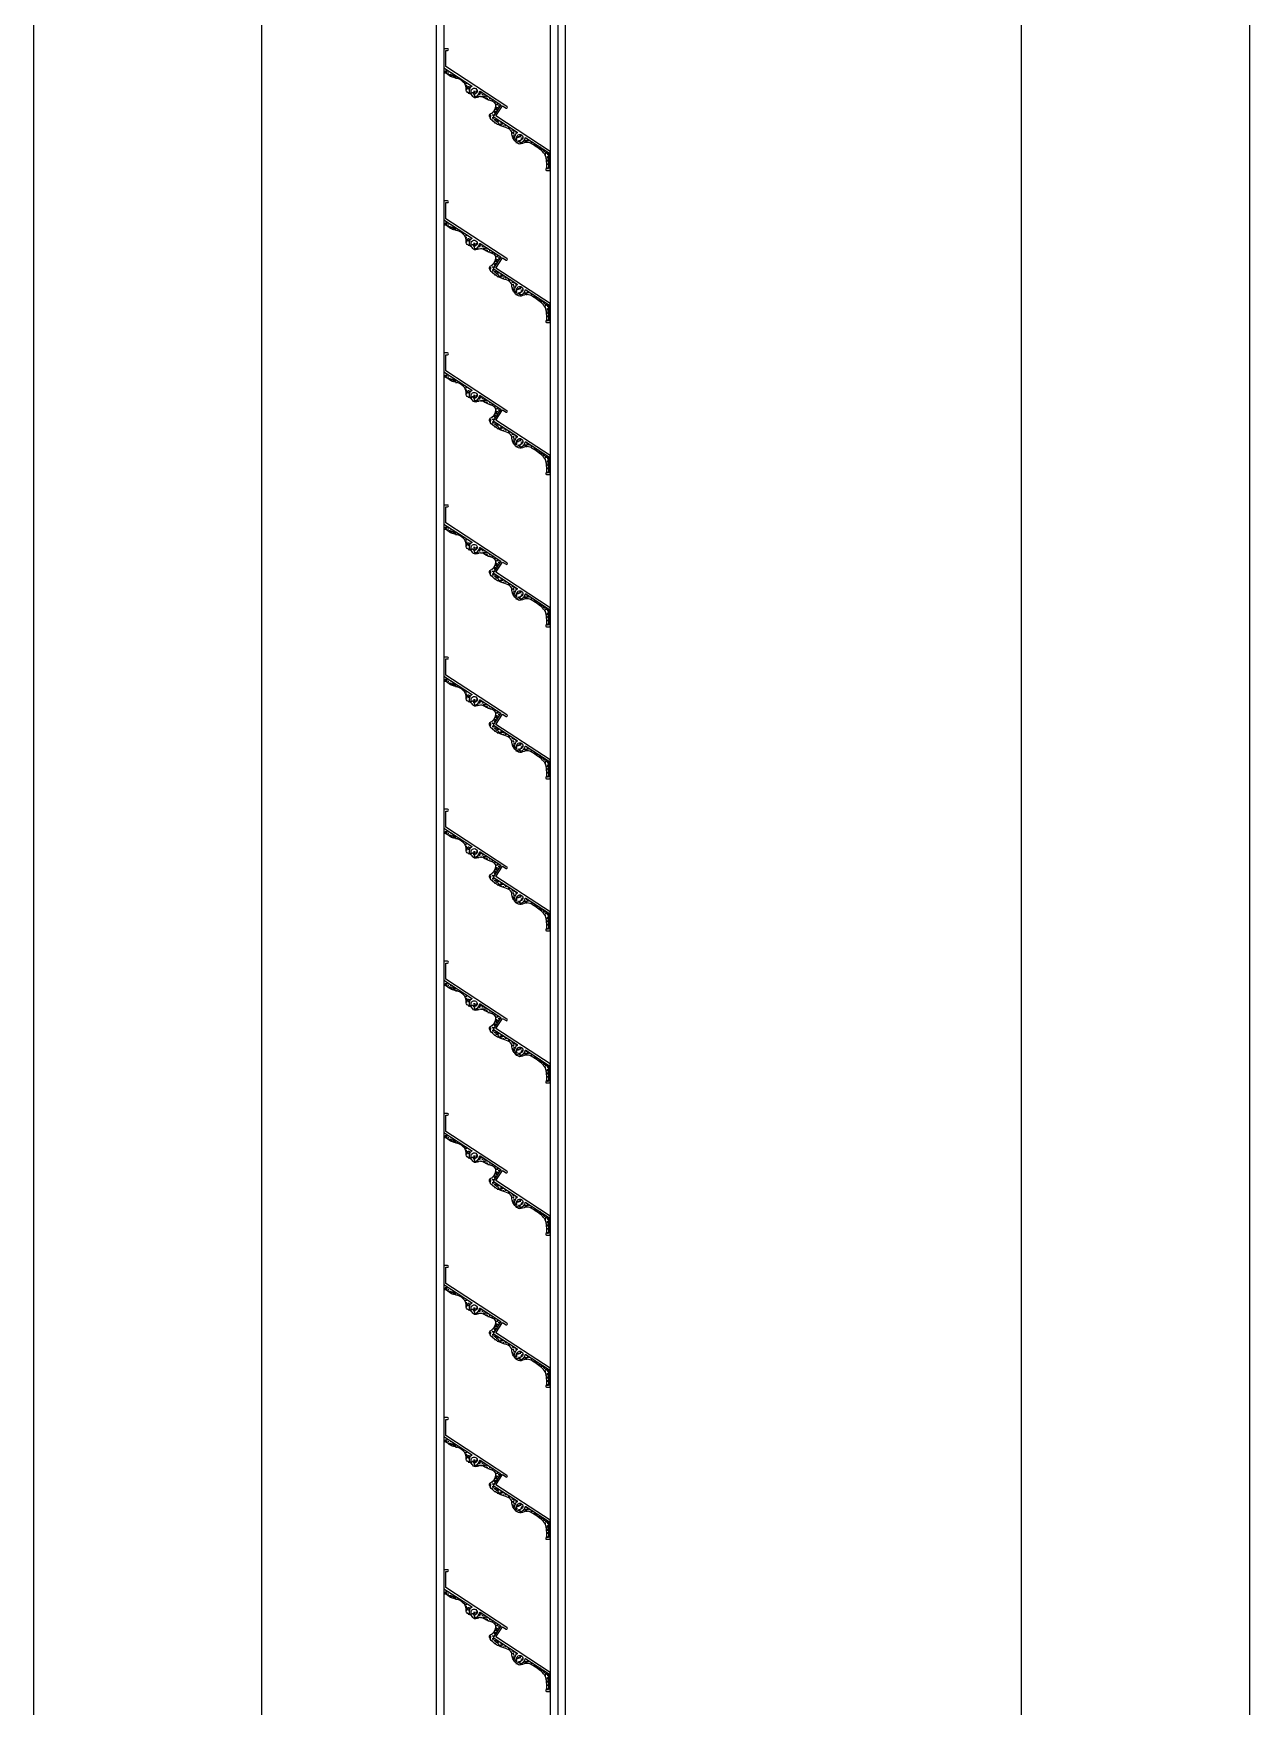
# Model space of a CAD drawing. Header units: millimetres. Extents: x 19868 to 801382, y -4805 to 85279.
# Drawn here: x 579688 to 580488, y 46389 to 47489 of the extents above; entities that cross this region are included whole.
import ezdxf

# ---------------------------------------------------------------- set-up
doc = ezdxf.new("R2010")
doc.units = ezdxf.units.MM
doc.header["$LTSCALE"] = 250
for name, color, linetype in [('A-ELE-4', 4, 'Continuous'), ('A-ELE-8', 8, 'Continuous'), ('A-ETC-8', 8, 'Continuous'), ('INSUL', 8, 'Continuous')]:
    doc.layers.add(name, color=color, linetype=linetype)

# ---------------------------------------------------------------- blocks, each defined once
blk = doc.blocks.new('A$C8466693f')
at = {"layer": 'INSUL'}
h = blk.add_hatch(dxfattribs=at)
h.set_pattern_fill('AR-SAND', color=256, scale=0.05)
h.set_pattern_definition([(37.5, (-44677.3643, 112634.0197), (-0.080001565, 2.447066187), [0, -1.9304, 0, -2.159, 0, -2.06375]), (7.5, (-44677.3643, 112634.0197), (2.24761642, 3.5841255), [0, -1.0414, 0, -1.7399, 0, -0.66675]), (327.5, (-44678.9264, 112634.0197), (3.95496185, 0.007185923), [0, -0.635, 0, -2.286, 0, -2.9845]), (317.5, (-44678.9264, 112634.0197), (3.81778226, 1.11464662), [0, -0.3175, 0, -1.4986, 0, -1.7145])])
edge = h.paths.add_edge_path()
edge.add_arc((188.1, -1244.1), 0.3, 300.425, 417, ccw=False)
edge.add_arc((190, -1247.4), 3.5, 480.425, 551.1734)
edge.add_arc((187.3, -1247.9), 0.75, 191.1734, 371.1734)
edge.add_arc((190, -1247.4), 2, -77.1734, 191.1734, ccw=False)
edge.add_arc((190.6, -1250.1), 0.75, 462.8266, 642.8266)
edge.add_arc((190, -1247.4), 3.5, 282.8266, 353.575)
edge.add_arc((193.8, -1247.8), 0.3, 417, 533.575, ccw=False)
edge.add_line((193.9, -1247.5), (207.5, -1256.4))
edge.add_line((207.5, -1256.4), (202.5, -1264.1))
edge.add_line((202.5, -1264.1), (218.2, -1274.3))
edge.add_arc((218.1, -1274.6), 0.3, 300.425, 417, ccw=False)
edge.add_arc((220, -1277.8), 3.5, 480.425, 551.1734)
edge.add_arc((217.3, -1278.4), 0.75, 191.1734, 371.1734)
edge.add_arc((220, -1277.8), 2, -77.1734, 191.1734, ccw=False)
edge.add_arc((220.6, -1280.5), 0.75, 462.8266, 642.8266)
edge.add_arc((220, -1277.8), 3.5, 282.8266, 353.575)
edge.add_arc((223.8, -1278.3), 0.3, 417, 533.575, ccw=False)
edge.add_line((223.9, -1278), (238.8, -1287.7))
edge.add_line((238.8, -1287.7), (238.8, -1298.3))
edge.add_line((238.8, -1298.3), (237.6, -1298.3))
edge.add_spline(control_points=[(237.6, -1298.3), (237.7, -1295.3), (238, -1288.9), (231, -1284.2), (225, -1279.8), (219.9, -1283.2), (216.7, -1280.3), (214.9, -1277.4), (214.6, -1271.4), (206.6, -1271.5), (197.9, -1263.7), (203.1, -1261.1), (206.2, -1254.6), (198.5, -1253.4), (194.4, -1250), (190, -1252.8), (188.1, -1249), (184.3, -1248.4), (184.8, -1244.4), (182.7, -1240.5), (178.3, -1238.7), (173.8, -1238.1), (172, -1235.3), (170.3, -1235.4), (170, -1235.5)], knot_values=[0, 0, 0, 0, 8.903403, 16.972588, 24.386558, 28.464058, 32.376054, 35.250962, 38.890173, 48.28531, 57.322987, 58.527761, 64.920636, 71.793865, 76.258779, 80.217284, 83.010925, 86.979037, 89.314988, 93.488168, 99.635723, 102.710115, 106.902697, 107.715399, 107.715399, 107.715399, 107.715399], degree=3, periodic=0)
edge.add_line((170, -1235.5), (170, -1232))
edge.add_line((170, -1232), (188.2, -1243.8))
h = blk.add_hatch(dxfattribs=at)
h.set_pattern_fill('AR-SAND', color=256, scale=0.05)
h.set_pattern_definition([(37.5, (-44677.3643, 112534.0197), (-0.080001565, 2.447066187), [0, -1.9304, 0, -2.159, 0, -2.06375]), (7.5, (-44677.3643, 112534.0197), (2.24761642, 3.5841255), [0, -1.0414, 0, -1.7399, 0, -0.66675]), (327.5, (-44678.9264, 112534.0197), (3.95496185, 0.007185923), [0, -0.635, 0, -2.286, 0, -2.9845]), (317.5, (-44678.9264, 112534.0197), (3.81778226, 1.11464662), [0, -0.3175, 0, -1.4986, 0, -1.7145])])
edge = h.paths.add_edge_path()
edge.add_arc((188.1, -1344.1), 0.3, 300.425, 417, ccw=False)
edge.add_arc((190, -1347.4), 3.5, 480.425, 551.1734)
edge.add_arc((187.3, -1347.9), 0.75, 191.1734, 371.1734)
edge.add_arc((190, -1347.4), 2, -77.1734, 191.1734, ccw=False)
edge.add_arc((190.6, -1350.1), 0.75, 462.8266, 642.8266)
edge.add_arc((190, -1347.4), 3.5, 282.8266, 353.575)
edge.add_arc((193.8, -1347.8), 0.3, 417, 533.575, ccw=False)
edge.add_line((193.9, -1347.5), (207.5, -1356.4))
edge.add_line((207.5, -1356.4), (202.5, -1364.1))
edge.add_line((202.5, -1364.1), (218.2, -1374.3))
edge.add_arc((218.1, -1374.6), 0.3, 300.425, 417, ccw=False)
edge.add_arc((220, -1377.8), 3.5, 480.425, 551.1734)
edge.add_arc((217.3, -1378.4), 0.75, 191.1734, 371.1734)
edge.add_arc((220, -1377.8), 2, -77.1734, 191.1734, ccw=False)
edge.add_arc((220.6, -1380.5), 0.75, 462.8266, 642.8266)
edge.add_arc((220, -1377.8), 3.5, 282.8266, 353.575)
edge.add_arc((223.8, -1378.3), 0.3, 417, 533.575, ccw=False)
edge.add_line((223.9, -1378), (238.8, -1387.7))
edge.add_line((238.8, -1387.7), (238.8, -1398.3))
edge.add_line((238.8, -1398.3), (237.6, -1398.3))
edge.add_spline(control_points=[(237.6, -1398.3), (237.7, -1395.3), (238, -1388.9), (231, -1384.2), (225, -1379.8), (219.9, -1383.2), (216.7, -1380.3), (214.9, -1377.4), (214.6, -1371.4), (206.6, -1371.5), (197.9, -1363.7), (203.1, -1361.1), (206.2, -1354.6), (198.5, -1353.4), (194.4, -1350), (190, -1352.8), (188.1, -1349), (184.3, -1348.4), (184.8, -1344.4), (182.7, -1340.5), (178.3, -1338.7), (173.8, -1338.1), (172, -1335.3), (170.3, -1335.4), (170, -1335.5)], knot_values=[0, 0, 0, 0, 8.903403, 16.972588, 24.386558, 28.464058, 32.376054, 35.250962, 38.890173, 48.28531, 57.322987, 58.527761, 64.920636, 71.793865, 76.258779, 80.217284, 83.010925, 86.979037, 89.314988, 93.488168, 99.635723, 102.710115, 106.902697, 107.715399, 107.715399, 107.715399, 107.715399], degree=3, periodic=0)
edge.add_line((170, -1335.5), (170, -1332))
edge.add_line((170, -1332), (188.2, -1343.8))
h = blk.add_hatch(dxfattribs=at)
h.set_pattern_fill('AR-SAND', color=256, scale=0.05)
h.set_pattern_definition([(37.5, (-44677.3643, 112434.0197), (-0.080001565, 2.447066187), [0, -1.9304, 0, -2.159, 0, -2.06375]), (7.5, (-44677.3643, 112434.0197), (2.24761642, 3.5841255), [0, -1.0414, 0, -1.7399, 0, -0.66675]), (327.5, (-44678.9264, 112434.0197), (3.95496185, 0.007185923), [0, -0.635, 0, -2.286, 0, -2.9845]), (317.5, (-44678.9264, 112434.0197), (3.81778226, 1.11464662), [0, -0.3175, 0, -1.4986, 0, -1.7145])])
edge = h.paths.add_edge_path()
edge.add_arc((188.1, -1444.1), 0.3, 300.425, 417, ccw=False)
edge.add_arc((190, -1447.4), 3.5, 480.425, 551.1734)
edge.add_arc((187.3, -1447.9), 0.75, 191.1734, 371.1734)
edge.add_arc((190, -1447.4), 2, -77.1734, 191.1734, ccw=False)
edge.add_arc((190.6, -1450.1), 0.75, 462.8266, 642.8266)
edge.add_arc((190, -1447.4), 3.5, 282.8266, 353.575)
edge.add_arc((193.8, -1447.8), 0.3, 417, 533.575, ccw=False)
edge.add_line((193.9, -1447.5), (207.5, -1456.4))
edge.add_line((207.5, -1456.4), (202.5, -1464.1))
edge.add_line((202.5, -1464.1), (218.2, -1474.3))
edge.add_arc((218.1, -1474.6), 0.3, 300.425, 417, ccw=False)
edge.add_arc((220, -1477.8), 3.5, 480.425, 551.1734)
edge.add_arc((217.3, -1478.4), 0.75, 191.1734, 371.1734)
edge.add_arc((220, -1477.8), 2, -77.1734, 191.1734, ccw=False)
edge.add_arc((220.6, -1480.5), 0.75, 462.8266, 642.8266)
edge.add_arc((220, -1477.8), 3.5, 282.8266, 353.575)
edge.add_arc((223.8, -1478.3), 0.3, 417, 533.575, ccw=False)
edge.add_line((223.9, -1478), (238.8, -1487.7))
edge.add_line((238.8, -1487.7), (238.8, -1498.3))
edge.add_line((238.8, -1498.3), (237.6, -1498.3))
edge.add_spline(control_points=[(237.6, -1498.3), (237.7, -1495.3), (238, -1488.9), (231, -1484.2), (225, -1479.8), (219.9, -1483.2), (216.7, -1480.3), (214.9, -1477.4), (214.6, -1471.4), (206.6, -1471.5), (197.9, -1463.7), (203.1, -1461.1), (206.2, -1454.6), (198.5, -1453.4), (194.4, -1450), (190, -1452.8), (188.1, -1449), (184.3, -1448.4), (184.8, -1444.4), (182.7, -1440.5), (178.3, -1438.7), (173.8, -1438.1), (172, -1435.3), (170.3, -1435.4), (170, -1435.5)], knot_values=[0, 0, 0, 0, 8.903403, 16.972588, 24.386558, 28.464058, 32.376054, 35.250962, 38.890173, 48.28531, 57.322987, 58.527761, 64.920636, 71.793865, 76.258779, 80.217284, 83.010925, 86.979037, 89.314988, 93.488168, 99.635723, 102.710115, 106.902697, 107.715399, 107.715399, 107.715399, 107.715399], degree=3, periodic=0)
edge.add_line((170, -1435.5), (170, -1432))
edge.add_line((170, -1432), (188.2, -1443.8))
h = blk.add_hatch(dxfattribs=at)
h.set_pattern_fill('AR-SAND', color=256, scale=0.05)
h.set_pattern_definition([(37.5, (-44677.3643, 112334.0197), (-0.080001565, 2.447066187), [0, -1.9304, 0, -2.159, 0, -2.06375]), (7.5, (-44677.3643, 112334.0197), (2.24761642, 3.5841255), [0, -1.0414, 0, -1.7399, 0, -0.66675]), (327.5, (-44678.9264, 112334.0197), (3.95496185, 0.007185923), [0, -0.635, 0, -2.286, 0, -2.9845]), (317.5, (-44678.9264, 112334.0197), (3.81778226, 1.11464662), [0, -0.3175, 0, -1.4986, 0, -1.7145])])
edge = h.paths.add_edge_path()
edge.add_arc((188.1, -1544.1), 0.3, 300.425, 417, ccw=False)
edge.add_arc((190, -1547.4), 3.5, 480.425, 551.1734)
edge.add_arc((187.3, -1547.9), 0.75, 191.1734, 371.1734)
edge.add_arc((190, -1547.4), 2, -77.1734, 191.1734, ccw=False)
edge.add_arc((190.6, -1550.1), 0.75, 462.8266, 642.8266)
edge.add_arc((190, -1547.4), 3.5, 282.8266, 353.575)
edge.add_arc((193.8, -1547.8), 0.3, 417, 533.575, ccw=False)
edge.add_line((193.9, -1547.5), (207.5, -1556.4))
edge.add_line((207.5, -1556.4), (202.5, -1564.1))
edge.add_line((202.5, -1564.1), (218.2, -1574.3))
edge.add_arc((218.1, -1574.6), 0.3, 300.425, 417, ccw=False)
edge.add_arc((220, -1577.8), 3.5, 480.425, 551.1734)
edge.add_arc((217.3, -1578.4), 0.75, 191.1734, 371.1734)
edge.add_arc((220, -1577.8), 2, -77.1734, 191.1734, ccw=False)
edge.add_arc((220.6, -1580.5), 0.75, 462.8266, 642.8266)
edge.add_arc((220, -1577.8), 3.5, 282.8266, 353.575)
edge.add_arc((223.8, -1578.3), 0.3, 417, 533.575, ccw=False)
edge.add_line((223.9, -1578), (238.8, -1587.7))
edge.add_line((238.8, -1587.7), (238.8, -1598.3))
edge.add_line((238.8, -1598.3), (237.6, -1598.3))
edge.add_spline(control_points=[(237.6, -1598.3), (237.7, -1595.3), (238, -1588.9), (231, -1584.2), (225, -1579.8), (219.9, -1583.2), (216.7, -1580.3), (214.9, -1577.4), (214.6, -1571.4), (206.6, -1571.5), (197.9, -1563.7), (203.1, -1561.1), (206.2, -1554.6), (198.5, -1553.4), (194.4, -1550), (190, -1552.8), (188.1, -1549), (184.3, -1548.4), (184.8, -1544.4), (182.7, -1540.5), (178.3, -1538.7), (173.8, -1538.1), (172, -1535.3), (170.3, -1535.4), (170, -1535.5)], knot_values=[0, 0, 0, 0, 8.903403, 16.972588, 24.386558, 28.464058, 32.376054, 35.250962, 38.890173, 48.28531, 57.322987, 58.527761, 64.920636, 71.793865, 76.258779, 80.217284, 83.010925, 86.979037, 89.314988, 93.488168, 99.635723, 102.710115, 106.902697, 107.715399, 107.715399, 107.715399, 107.715399], degree=3, periodic=0)
edge.add_line((170, -1535.5), (170, -1532))
edge.add_line((170, -1532), (188.2, -1543.8))
h = blk.add_hatch(dxfattribs=at)
h.set_pattern_fill('AR-SAND', color=256, scale=0.05)
h.set_pattern_definition([(37.5, (-44677.3643, 112234.0197), (-0.080001565, 2.447066187), [0, -1.9304, 0, -2.159, 0, -2.06375]), (7.5, (-44677.3643, 112234.0197), (2.24761642, 3.5841255), [0, -1.0414, 0, -1.7399, 0, -0.66675]), (327.5, (-44678.9264, 112234.0197), (3.95496185, 0.007185923), [0, -0.635, 0, -2.286, 0, -2.9845]), (317.5, (-44678.9264, 112234.0197), (3.81778226, 1.11464662), [0, -0.3175, 0, -1.4986, 0, -1.7145])])
edge = h.paths.add_edge_path()
edge.add_arc((188.1, -1644.1), 0.3, 300.425, 417, ccw=False)
edge.add_arc((190, -1647.4), 3.5, 480.425, 551.1734)
edge.add_arc((187.3, -1647.9), 0.75, 191.1734, 371.1734)
edge.add_arc((190, -1647.4), 2, -77.1734, 191.1734, ccw=False)
edge.add_arc((190.6, -1650.1), 0.75, 462.8266, 642.8266)
edge.add_arc((190, -1647.4), 3.5, 282.8266, 353.575)
edge.add_arc((193.8, -1647.8), 0.3, 417, 533.575, ccw=False)
edge.add_line((193.9, -1647.5), (207.5, -1656.4))
edge.add_line((207.5, -1656.4), (202.5, -1664.1))
edge.add_line((202.5, -1664.1), (218.2, -1674.3))
edge.add_arc((218.1, -1674.6), 0.3, 300.425, 417, ccw=False)
edge.add_arc((220, -1677.8), 3.5, 480.425, 551.1734)
edge.add_arc((217.3, -1678.4), 0.75, 191.1734, 371.1734)
edge.add_arc((220, -1677.8), 2, -77.1734, 191.1734, ccw=False)
edge.add_arc((220.6, -1680.5), 0.75, 462.8266, 642.8266)
edge.add_arc((220, -1677.8), 3.5, 282.8266, 353.575)
edge.add_arc((223.8, -1678.3), 0.3, 417, 533.575, ccw=False)
edge.add_line((223.9, -1678), (238.8, -1687.7))
edge.add_line((238.8, -1687.7), (238.8, -1698.3))
edge.add_line((238.8, -1698.3), (237.6, -1698.3))
edge.add_spline(control_points=[(237.6, -1698.3), (237.7, -1695.3), (238, -1688.9), (231, -1684.2), (225, -1679.8), (219.9, -1683.2), (216.7, -1680.3), (214.9, -1677.4), (214.6, -1671.4), (206.6, -1671.5), (197.9, -1663.7), (203.1, -1661.1), (206.2, -1654.6), (198.5, -1653.4), (194.4, -1650), (190, -1652.8), (188.1, -1649), (184.3, -1648.4), (184.8, -1644.4), (182.7, -1640.5), (178.3, -1638.7), (173.8, -1638.1), (172, -1635.3), (170.3, -1635.4), (170, -1635.5)], knot_values=[0, 0, 0, 0, 8.903403, 16.972588, 24.386558, 28.464058, 32.376054, 35.250962, 38.890173, 48.28531, 57.322987, 58.527761, 64.920636, 71.793865, 76.258779, 80.217284, 83.010925, 86.979037, 89.314988, 93.488168, 99.635723, 102.710115, 106.902697, 107.715399, 107.715399, 107.715399, 107.715399], degree=3, periodic=0)
edge.add_line((170, -1635.5), (170, -1632))
edge.add_line((170, -1632), (188.2, -1643.8))
h = blk.add_hatch(dxfattribs=at)
h.set_pattern_fill('AR-SAND', color=256, scale=0.05)
h.set_pattern_definition([(37.5, (-44677.3643, 112134.0197), (-0.080001565, 2.447066187), [0, -1.9304, 0, -2.159, 0, -2.06375]), (7.5, (-44677.3643, 112134.0197), (2.24761642, 3.5841255), [0, -1.0414, 0, -1.7399, 0, -0.66675]), (327.5, (-44678.9264, 112134.0197), (3.95496185, 0.007185923), [0, -0.635, 0, -2.286, 0, -2.9845]), (317.5, (-44678.9264, 112134.0197), (3.81778226, 1.11464662), [0, -0.3175, 0, -1.4986, 0, -1.7145])])
edge = h.paths.add_edge_path()
edge.add_arc((188.1, -1744.1), 0.3, 300.425, 417, ccw=False)
edge.add_arc((190, -1747.4), 3.5, 480.425, 551.1734)
edge.add_arc((187.3, -1747.9), 0.75, 191.1734, 371.1734)
edge.add_arc((190, -1747.4), 2, -77.1734, 191.1734, ccw=False)
edge.add_arc((190.6, -1750.1), 0.75, 462.8266, 642.8266)
edge.add_arc((190, -1747.4), 3.5, 282.8266, 353.575)
edge.add_arc((193.8, -1747.8), 0.3, 417, 533.575, ccw=False)
edge.add_line((193.9, -1747.5), (207.5, -1756.4))
edge.add_line((207.5, -1756.4), (202.5, -1764.1))
edge.add_line((202.5, -1764.1), (218.2, -1774.3))
edge.add_arc((218.1, -1774.6), 0.3, 300.425, 417, ccw=False)
edge.add_arc((220, -1777.8), 3.5, 480.425, 551.1734)
edge.add_arc((217.3, -1778.4), 0.75, 191.1734, 371.1734)
edge.add_arc((220, -1777.8), 2, -77.1734, 191.1734, ccw=False)
edge.add_arc((220.6, -1780.5), 0.75, 462.8266, 642.8266)
edge.add_arc((220, -1777.8), 3.5, 282.8266, 353.575)
edge.add_arc((223.8, -1778.3), 0.3, 417, 533.575, ccw=False)
edge.add_line((223.9, -1778), (238.8, -1787.7))
edge.add_line((238.8, -1787.7), (238.8, -1798.3))
edge.add_line((238.8, -1798.3), (237.6, -1798.3))
edge.add_spline(control_points=[(237.6, -1798.3), (237.7, -1795.3), (238, -1788.9), (231, -1784.2), (225, -1779.8), (219.9, -1783.2), (216.7, -1780.3), (214.9, -1777.4), (214.6, -1771.4), (206.6, -1771.5), (197.9, -1763.7), (203.1, -1761.1), (206.2, -1754.6), (198.5, -1753.4), (194.4, -1750), (190, -1752.8), (188.1, -1749), (184.3, -1748.4), (184.8, -1744.4), (182.7, -1740.5), (178.3, -1738.7), (173.8, -1738.1), (172, -1735.3), (170.3, -1735.4), (170, -1735.5)], knot_values=[0, 0, 0, 0, 8.903403, 16.972588, 24.386558, 28.464058, 32.376054, 35.250962, 38.890173, 48.28531, 57.322987, 58.527761, 64.920636, 71.793865, 76.258779, 80.217284, 83.010925, 86.979037, 89.314988, 93.488168, 99.635723, 102.710115, 106.902697, 107.715399, 107.715399, 107.715399, 107.715399], degree=3, periodic=0)
edge.add_line((170, -1735.5), (170, -1732))
edge.add_line((170, -1732), (188.2, -1743.8))
h = blk.add_hatch(dxfattribs=at)
h.set_pattern_fill('AR-SAND', color=256, scale=0.05)
h.set_pattern_definition([(37.5, (-44677.3643, 112034.0197), (-0.080001565, 2.447066187), [0, -1.9304, 0, -2.159, 0, -2.06375]), (7.5, (-44677.3643, 112034.0197), (2.24761642, 3.5841255), [0, -1.0414, 0, -1.7399, 0, -0.66675]), (327.5, (-44678.9264, 112034.0197), (3.95496185, 0.007185923), [0, -0.635, 0, -2.286, 0, -2.9845]), (317.5, (-44678.9264, 112034.0197), (3.81778226, 1.11464662), [0, -0.3175, 0, -1.4986, 0, -1.7145])])
edge = h.paths.add_edge_path()
edge.add_arc((188.1, -1844.1), 0.3, 300.425, 417, ccw=False)
edge.add_arc((190, -1847.4), 3.5, 480.425, 551.1734)
edge.add_arc((187.3, -1847.9), 0.75, 191.1734, 371.1734)
edge.add_arc((190, -1847.4), 2, -77.1734, 191.1734, ccw=False)
edge.add_arc((190.6, -1850.1), 0.75, 462.8266, 642.8266)
edge.add_arc((190, -1847.4), 3.5, 282.8266, 353.575)
edge.add_arc((193.8, -1847.8), 0.3, 417, 533.575, ccw=False)
edge.add_line((193.9, -1847.5), (207.5, -1856.4))
edge.add_line((207.5, -1856.4), (202.5, -1864.1))
edge.add_line((202.5, -1864.1), (218.2, -1874.3))
edge.add_arc((218.1, -1874.6), 0.3, 300.425, 417, ccw=False)
edge.add_arc((220, -1877.8), 3.5, 480.425, 551.1734)
edge.add_arc((217.3, -1878.4), 0.75, 191.1734, 371.1734)
edge.add_arc((220, -1877.8), 2, -77.1734, 191.1734, ccw=False)
edge.add_arc((220.6, -1880.5), 0.75, 462.8266, 642.8266)
edge.add_arc((220, -1877.8), 3.5, 282.8266, 353.575)
edge.add_arc((223.8, -1878.3), 0.3, 417, 533.575, ccw=False)
edge.add_line((223.9, -1878), (238.8, -1887.7))
edge.add_line((238.8, -1887.7), (238.8, -1898.3))
edge.add_line((238.8, -1898.3), (237.6, -1898.3))
edge.add_spline(control_points=[(237.6, -1898.3), (237.7, -1895.3), (238, -1888.9), (231, -1884.2), (225, -1879.8), (219.9, -1883.2), (216.7, -1880.3), (214.9, -1877.4), (214.6, -1871.4), (206.6, -1871.5), (197.9, -1863.7), (203.1, -1861.1), (206.2, -1854.6), (198.5, -1853.4), (194.4, -1850), (190, -1852.8), (188.1, -1849), (184.3, -1848.4), (184.8, -1844.4), (182.7, -1840.5), (178.3, -1838.7), (173.8, -1838.1), (172, -1835.3), (170.3, -1835.4), (170, -1835.5)], knot_values=[0, 0, 0, 0, 8.903403, 16.972588, 24.386558, 28.464058, 32.376054, 35.250962, 38.890173, 48.28531, 57.322987, 58.527761, 64.920636, 71.793865, 76.258779, 80.217284, 83.010925, 86.979037, 89.314988, 93.488168, 99.635723, 102.710115, 106.902697, 107.715399, 107.715399, 107.715399, 107.715399], degree=3, periodic=0)
edge.add_line((170, -1835.5), (170, -1832))
edge.add_line((170, -1832), (188.2, -1843.8))
h = blk.add_hatch(dxfattribs=at)
h.set_pattern_fill('AR-SAND', color=256, scale=0.05)
h.set_pattern_definition([(37.5, (-44677.3643, 111934.0197), (-0.080001565, 2.447066187), [0, -1.9304, 0, -2.159, 0, -2.06375]), (7.5, (-44677.3643, 111934.0197), (2.24761642, 3.5841255), [0, -1.0414, 0, -1.7399, 0, -0.66675]), (327.5, (-44678.9264, 111934.0197), (3.95496185, 0.007185923), [0, -0.635, 0, -2.286, 0, -2.9845]), (317.5, (-44678.9264, 111934.0197), (3.81778226, 1.11464662), [0, -0.3175, 0, -1.4986, 0, -1.7145])])
edge = h.paths.add_edge_path()
edge.add_arc((188.1, -1944.1), 0.3, 300.425, 417, ccw=False)
edge.add_arc((190, -1947.4), 3.5, 480.425, 551.1734)
edge.add_arc((187.3, -1947.9), 0.75, 191.1734, 371.1734)
edge.add_arc((190, -1947.4), 2, -77.1734, 191.1734, ccw=False)
edge.add_arc((190.6, -1950.1), 0.75, 462.8266, 642.8266)
edge.add_arc((190, -1947.4), 3.5, 282.8266, 353.575)
edge.add_arc((193.8, -1947.8), 0.3, 417, 533.575, ccw=False)
edge.add_line((193.9, -1947.5), (207.5, -1956.4))
edge.add_line((207.5, -1956.4), (202.5, -1964.1))
edge.add_line((202.5, -1964.1), (218.2, -1974.3))
edge.add_arc((218.1, -1974.6), 0.3, 300.425, 417, ccw=False)
edge.add_arc((220, -1977.8), 3.5, 480.425, 551.1734)
edge.add_arc((217.3, -1978.4), 0.75, 191.1734, 371.1734)
edge.add_arc((220, -1977.8), 2, -77.1734, 191.1734, ccw=False)
edge.add_arc((220.6, -1980.5), 0.75, 462.8266, 642.8266)
edge.add_arc((220, -1977.8), 3.5, 282.8266, 353.575)
edge.add_arc((223.8, -1978.3), 0.3, 417, 533.575, ccw=False)
edge.add_line((223.9, -1978), (238.8, -1987.7))
edge.add_line((238.8, -1987.7), (238.8, -1998.3))
edge.add_line((238.8, -1998.3), (237.6, -1998.3))
edge.add_spline(control_points=[(237.6, -1998.3), (237.7, -1995.3), (238, -1988.9), (231, -1984.2), (225, -1979.8), (219.9, -1983.2), (216.7, -1980.3), (214.9, -1977.4), (214.6, -1971.4), (206.6, -1971.5), (197.9, -1963.7), (203.1, -1961.1), (206.2, -1954.6), (198.5, -1953.4), (194.4, -1950), (190, -1952.8), (188.1, -1949), (184.3, -1948.4), (184.8, -1944.4), (182.7, -1940.5), (178.3, -1938.7), (173.8, -1938.1), (172, -1935.3), (170.3, -1935.4), (170, -1935.5)], knot_values=[0, 0, 0, 0, 8.903403, 16.972588, 24.386558, 28.464058, 32.376054, 35.250962, 38.890173, 48.28531, 57.322987, 58.527761, 64.920636, 71.793865, 76.258779, 80.217284, 83.010925, 86.979037, 89.314988, 93.488168, 99.635723, 102.710115, 106.902697, 107.715399, 107.715399, 107.715399, 107.715399], degree=3, periodic=0)
edge.add_line((170, -1935.5), (170, -1932))
edge.add_line((170, -1932), (188.2, -1943.8))
h = blk.add_hatch(dxfattribs=at)
h.set_pattern_fill('AR-SAND', color=256, scale=0.05)
h.set_pattern_definition([(37.5, (-44677.3643, 111834.0197), (-0.080001565, 2.447066187), [0, -1.9304, 0, -2.159, 0, -2.06375]), (7.5, (-44677.3643, 111834.0197), (2.24761642, 3.5841255), [0, -1.0414, 0, -1.7399, 0, -0.66675]), (327.5, (-44678.9264, 111834.0197), (3.95496185, 0.007185923), [0, -0.635, 0, -2.286, 0, -2.9845]), (317.5, (-44678.9264, 111834.0197), (3.81778226, 1.11464662), [0, -0.3175, 0, -1.4986, 0, -1.7145])])
edge = h.paths.add_edge_path()
edge.add_arc((188.1, -2044.1), 0.3, 300.425, 417, ccw=False)
edge.add_arc((190, -2047.4), 3.5, 480.425, 551.1734)
edge.add_arc((187.3, -2047.9), 0.75, 191.1734, 371.1734)
edge.add_arc((190, -2047.4), 2, -77.1734, 191.1734, ccw=False)
edge.add_arc((190.6, -2050.1), 0.75, 462.8266, 642.8266)
edge.add_arc((190, -2047.4), 3.5, 282.8266, 353.575)
edge.add_arc((193.8, -2047.8), 0.3, 417, 533.575, ccw=False)
edge.add_line((193.9, -2047.5), (207.5, -2056.4))
edge.add_line((207.5, -2056.4), (202.5, -2064.1))
edge.add_line((202.5, -2064.1), (218.2, -2074.3))
edge.add_arc((218.1, -2074.6), 0.3, 300.425, 417, ccw=False)
edge.add_arc((220, -2077.8), 3.5, 480.425, 551.1734)
edge.add_arc((217.3, -2078.4), 0.75, 191.1734, 371.1734)
edge.add_arc((220, -2077.8), 2, -77.1734, 191.1734, ccw=False)
edge.add_arc((220.6, -2080.5), 0.75, 462.8266, 642.8266)
edge.add_arc((220, -2077.8), 3.5, 282.8266, 353.575)
edge.add_arc((223.8, -2078.3), 0.3, 417, 533.575, ccw=False)
edge.add_line((223.9, -2078), (238.8, -2087.7))
edge.add_line((238.8, -2087.7), (238.8, -2098.3))
edge.add_line((238.8, -2098.3), (237.6, -2098.3))
edge.add_spline(control_points=[(237.6, -2098.3), (237.7, -2095.3), (238, -2088.9), (231, -2084.2), (225, -2079.8), (219.9, -2083.2), (216.7, -2080.3), (214.9, -2077.4), (214.6, -2071.4), (206.6, -2071.5), (197.9, -2063.7), (203.1, -2061.1), (206.2, -2054.6), (198.5, -2053.4), (194.4, -2050), (190, -2052.8), (188.1, -2049), (184.3, -2048.4), (184.8, -2044.4), (182.7, -2040.5), (178.3, -2038.7), (173.8, -2038.1), (172, -2035.3), (170.3, -2035.4), (170, -2035.5)], knot_values=[0, 0, 0, 0, 8.903403, 16.972588, 24.386558, 28.464058, 32.376054, 35.250962, 38.890173, 48.28531, 57.322987, 58.527761, 64.920636, 71.793865, 76.258779, 80.217284, 83.010925, 86.979037, 89.314988, 93.488168, 99.635723, 102.710115, 106.902697, 107.715399, 107.715399, 107.715399, 107.715399], degree=3, periodic=0)
edge.add_line((170, -2035.5), (170, -2032))
edge.add_line((170, -2032), (188.2, -2043.8))
h = blk.add_hatch(dxfattribs=at)
h.set_pattern_fill('AR-SAND', color=256, scale=0.05)
h.set_pattern_definition([(37.5, (-44677.3643, 111734.0197), (-0.080001565, 2.447066187), [0, -1.9304, 0, -2.159, 0, -2.06375]), (7.5, (-44677.3643, 111734.0197), (2.24761642, 3.5841255), [0, -1.0414, 0, -1.7399, 0, -0.66675]), (327.5, (-44678.9264, 111734.0197), (3.95496185, 0.007185923), [0, -0.635, 0, -2.286, 0, -2.9845]), (317.5, (-44678.9264, 111734.0197), (3.81778226, 1.11464662), [0, -0.3175, 0, -1.4986, 0, -1.7145])])
edge = h.paths.add_edge_path()
edge.add_arc((188.1, -2144.1), 0.3, 300.425, 417, ccw=False)
edge.add_arc((190, -2147.4), 3.5, 480.425, 551.1734)
edge.add_arc((187.3, -2147.9), 0.75, 191.1734, 371.1734)
edge.add_arc((190, -2147.4), 2, -77.1734, 191.1734, ccw=False)
edge.add_arc((190.6, -2150.1), 0.75, 462.8266, 642.8266)
edge.add_arc((190, -2147.4), 3.5, 282.8266, 353.575)
edge.add_arc((193.8, -2147.8), 0.3, 417, 533.575, ccw=False)
edge.add_line((193.9, -2147.5), (207.5, -2156.4))
edge.add_line((207.5, -2156.4), (202.5, -2164.1))
edge.add_line((202.5, -2164.1), (218.2, -2174.3))
edge.add_arc((218.1, -2174.6), 0.3, 300.425, 417, ccw=False)
edge.add_arc((220, -2177.8), 3.5, 480.425, 551.1734)
edge.add_arc((217.3, -2178.4), 0.75, 191.1734, 371.1734)
edge.add_arc((220, -2177.8), 2, -77.1734, 191.1734, ccw=False)
edge.add_arc((220.6, -2180.5), 0.75, 462.8266, 642.8266)
edge.add_arc((220, -2177.8), 3.5, 282.8266, 353.575)
edge.add_arc((223.8, -2178.3), 0.3, 417, 533.575, ccw=False)
edge.add_line((223.9, -2178), (238.8, -2187.7))
edge.add_line((238.8, -2187.7), (238.8, -2198.3))
edge.add_line((238.8, -2198.3), (237.6, -2198.3))
edge.add_spline(control_points=[(237.6, -2198.3), (237.7, -2195.3), (238, -2188.9), (231, -2184.2), (225, -2179.8), (219.9, -2183.2), (216.7, -2180.3), (214.9, -2177.4), (214.6, -2171.4), (206.6, -2171.5), (197.9, -2163.7), (203.1, -2161.1), (206.2, -2154.6), (198.5, -2153.4), (194.4, -2150), (190, -2152.8), (188.1, -2149), (184.3, -2148.4), (184.8, -2144.4), (182.7, -2140.5), (178.3, -2138.7), (173.8, -2138.1), (172, -2135.3), (170.3, -2135.4), (170, -2135.5)], knot_values=[0, 0, 0, 0, 8.903403, 16.972588, 24.386558, 28.464058, 32.376054, 35.250962, 38.890173, 48.28531, 57.322987, 58.527761, 64.920636, 71.793865, 76.258779, 80.217284, 83.010925, 86.979037, 89.314988, 93.488168, 99.635723, 102.710115, 106.902697, 107.715399, 107.715399, 107.715399, 107.715399], degree=3, periodic=0)
edge.add_line((170, -2135.5), (170, -2132))
edge.add_line((170, -2132), (188.2, -2143.8))
h = blk.add_hatch(dxfattribs=at)
h.set_pattern_fill('AR-SAND', color=256, scale=0.05)
h.set_pattern_definition([(37.5, (-44677.3643, 111634.0197), (-0.080001565, 2.447066187), [0, -1.9304, 0, -2.159, 0, -2.06375]), (7.5, (-44677.3643, 111634.0197), (2.24761642, 3.5841255), [0, -1.0414, 0, -1.7399, 0, -0.66675]), (327.5, (-44678.9264, 111634.0197), (3.95496185, 0.007185923), [0, -0.635, 0, -2.286, 0, -2.9845]), (317.5, (-44678.9264, 111634.0197), (3.81778226, 1.11464662), [0, -0.3175, 0, -1.4986, 0, -1.7145])])
edge = h.paths.add_edge_path()
edge.add_arc((188.1, -2244.1), 0.3, 300.425, 417, ccw=False)
edge.add_arc((190, -2247.4), 3.5, 480.425, 551.1734)
edge.add_arc((187.3, -2247.9), 0.75, 191.1734, 371.1734)
edge.add_arc((190, -2247.4), 2, -77.1734, 191.1734, ccw=False)
edge.add_arc((190.6, -2250.1), 0.75, 462.8266, 642.8266)
edge.add_arc((190, -2247.4), 3.5, 282.8266, 353.575)
edge.add_arc((193.8, -2247.8), 0.3, 417, 533.575, ccw=False)
edge.add_line((193.9, -2247.5), (207.5, -2256.4))
edge.add_line((207.5, -2256.4), (202.5, -2264.1))
edge.add_line((202.5, -2264.1), (218.2, -2274.3))
edge.add_arc((218.1, -2274.6), 0.3, 300.425, 417, ccw=False)
edge.add_arc((220, -2277.8), 3.5, 480.425, 551.1734)
edge.add_arc((217.3, -2278.4), 0.75, 191.1734, 371.1734)
edge.add_arc((220, -2277.8), 2, -77.1734, 191.1734, ccw=False)
edge.add_arc((220.6, -2280.5), 0.75, 462.8266, 642.8266)
edge.add_arc((220, -2277.8), 3.5, 282.8266, 353.575)
edge.add_arc((223.8, -2278.3), 0.3, 417, 533.575, ccw=False)
edge.add_line((223.9, -2278), (238.8, -2287.7))
edge.add_line((238.8, -2287.7), (238.8, -2298.3))
edge.add_line((238.8, -2298.3), (237.6, -2298.3))
edge.add_spline(control_points=[(237.6, -2298.3), (237.7, -2295.3), (238, -2288.9), (231, -2284.2), (225, -2279.8), (219.9, -2283.2), (216.7, -2280.3), (214.9, -2277.4), (214.6, -2271.4), (206.6, -2271.5), (197.9, -2263.7), (203.1, -2261.1), (206.2, -2254.6), (198.5, -2253.4), (194.4, -2250), (190, -2252.8), (188.1, -2249), (184.3, -2248.4), (184.8, -2244.4), (182.7, -2240.5), (178.3, -2238.7), (173.8, -2238.1), (172, -2235.3), (170.3, -2235.4), (170, -2235.5)], knot_values=[0, 0, 0, 0, 8.903403, 16.972588, 24.386558, 28.464058, 32.376054, 35.250962, 38.890173, 48.28531, 57.322987, 58.527761, 64.920636, 71.793865, 76.258779, 80.217284, 83.010925, 86.979037, 89.314988, 93.488168, 99.635723, 102.710115, 106.902697, 107.715399, 107.715399, 107.715399, 107.715399], degree=3, periodic=0)
edge.add_line((170, -2235.5), (170, -2232))
edge.add_line((170, -2232), (188.2, -2243.8))
for p, q in [((50, -80), (50, -3926.5)), ((250, -4160), (250, -80)), ((165, -100.2), (165, -4160)), ((170, -99.8), (170, -4160)), ((240, -100.3), (240, -4140.3)), ((245, -100.2), (245, -4160))]:
    blk.add_line(p, q, dxfattribs=at)
at = {"layer": 'INSUL', "elevation": 0}
for points in [[(172.4, -1220.7, 1), (172.4, -1219.5), (170.3, -1219.5, 0.414214), (170, -1219.8), (170, -1232), (188.2, -1243.8, -0.557593), (188.2, -1244.4, 0.318892), (186.6, -1248.1, 1), (188, -1247.8, -2.365798), (190.4, -1249.3, 1), (190.8, -1250.8, 0.318892), (193.5, -1247.8, -0.557593), (193.9, -1247.5), (207.5, -1256.4), (202.5, -1264.1), (218.2, -1274.3, -0.557593), (218.2, -1274.8, 0.318892), (216.6, -1278.5, 1), (218, -1278.2, -2.365798), (220.4, -1279.8, 1), (220.8, -1281.2, 0.318892), (223.5, -1278.2, -0.557593), (223.9, -1278), (238.8, -1287.7), (238.8, -1298.3), (237.6, -1298.3, 1), (237.6, -1299.5), (239.7, -1299.5, 0.414214), (240, -1299.2), (240, -1287), (204.2, -1263.7), (208.5, -1257), (210.9, -1258.5, 1), (211.5, -1257.5), (171.2, -1231.3), (171.2, -1220.7)], [(172.4, -1320.7, 1), (172.4, -1319.5), (170.3, -1319.5, 0.414214), (170, -1319.8), (170, -1332), (188.2, -1343.8, -0.557593), (188.2, -1344.4, 0.318892), (186.6, -1348.1, 1), (188, -1347.8, -2.365798), (190.4, -1349.3, 1), (190.8, -1350.8, 0.318892), (193.5, -1347.8, -0.557593), (193.9, -1347.5), (207.5, -1356.4), (202.5, -1364.1), (218.2, -1374.3, -0.557593), (218.2, -1374.8, 0.318892), (216.6, -1378.5, 1), (218, -1378.2, -2.365798), (220.4, -1379.8, 1), (220.8, -1381.2, 0.318892), (223.5, -1378.2, -0.557593), (223.9, -1378), (238.8, -1387.7), (238.8, -1398.3), (237.6, -1398.3, 1), (237.6, -1399.5), (239.7, -1399.5, 0.414214), (240, -1399.2), (240, -1387), (204.2, -1363.7), (208.5, -1357), (210.9, -1358.5, 1), (211.5, -1357.5), (171.2, -1331.3), (171.2, -1320.7)], [(172.4, -1420.7, 1), (172.4, -1419.5), (170.3, -1419.5, 0.414214), (170, -1419.8), (170, -1432), (188.2, -1443.8, -0.557593), (188.2, -1444.4, 0.318892), (186.6, -1448.1, 1), (188, -1447.8, -2.365798), (190.4, -1449.3, 1), (190.8, -1450.8, 0.318892), (193.5, -1447.8, -0.557593), (193.9, -1447.5), (207.5, -1456.4), (202.5, -1464.1), (218.2, -1474.3, -0.557593), (218.2, -1474.8, 0.318892), (216.6, -1478.5, 1), (218, -1478.2, -2.365798), (220.4, -1479.8, 1), (220.8, -1481.2, 0.318892), (223.5, -1478.2, -0.557593), (223.9, -1478), (238.8, -1487.7), (238.8, -1498.3), (237.6, -1498.3, 1), (237.6, -1499.5), (239.7, -1499.5, 0.414214), (240, -1499.2), (240, -1487), (204.2, -1463.7), (208.5, -1457), (210.9, -1458.5, 1), (211.5, -1457.5), (171.2, -1431.3), (171.2, -1420.7)], [(172.4, -1520.7, 1), (172.4, -1519.5), (170.3, -1519.5, 0.414214), (170, -1519.8), (170, -1532), (188.2, -1543.8, -0.557593), (188.2, -1544.4, 0.318892), (186.6, -1548.1, 1), (188, -1547.8, -2.365798), (190.4, -1549.3, 1), (190.8, -1550.8, 0.318892), (193.5, -1547.8, -0.557593), (193.9, -1547.5), (207.5, -1556.4), (202.5, -1564.1), (218.2, -1574.3, -0.557593), (218.2, -1574.8, 0.318892), (216.6, -1578.5, 1), (218, -1578.2, -2.365798), (220.4, -1579.8, 1), (220.8, -1581.2, 0.318892), (223.5, -1578.2, -0.557593), (223.9, -1578), (238.8, -1587.7), (238.8, -1598.3), (237.6, -1598.3, 1), (237.6, -1599.5), (239.7, -1599.5, 0.414214), (240, -1599.2), (240, -1587), (204.2, -1563.7), (208.5, -1557), (210.9, -1558.5, 1), (211.5, -1557.5), (171.2, -1531.3), (171.2, -1520.7)], [(172.4, -1620.7, 1), (172.4, -1619.5), (170.3, -1619.5, 0.414214), (170, -1619.8), (170, -1632), (188.2, -1643.8, -0.557593), (188.2, -1644.4, 0.318892), (186.6, -1648.1, 1), (188, -1647.8, -2.365798), (190.4, -1649.3, 1), (190.8, -1650.8, 0.318892), (193.5, -1647.8, -0.557593), (193.9, -1647.5), (207.5, -1656.4), (202.5, -1664.1), (218.2, -1674.3, -0.557593), (218.2, -1674.8, 0.318892), (216.6, -1678.5, 1), (218, -1678.2, -2.365798), (220.4, -1679.8, 1), (220.8, -1681.2, 0.318892), (223.5, -1678.2, -0.557593), (223.9, -1678), (238.8, -1687.7), (238.8, -1698.3), (237.6, -1698.3, 1), (237.6, -1699.5), (239.7, -1699.5, 0.414214), (240, -1699.2), (240, -1687), (204.2, -1663.7), (208.5, -1657), (210.9, -1658.5, 1), (211.5, -1657.5), (171.2, -1631.3), (171.2, -1620.7)], [(172.4, -1720.7, 1), (172.4, -1719.5), (170.3, -1719.5, 0.414214), (170, -1719.8), (170, -1732), (188.2, -1743.8, -0.557593), (188.2, -1744.4, 0.318892), (186.6, -1748.1, 1), (188, -1747.8, -2.365798), (190.4, -1749.3, 1), (190.8, -1750.8, 0.318892), (193.5, -1747.8, -0.557593), (193.9, -1747.5), (207.5, -1756.4), (202.5, -1764.1), (218.2, -1774.3, -0.557593), (218.2, -1774.8, 0.318892), (216.6, -1778.5, 1), (218, -1778.2, -2.365798), (220.4, -1779.8, 1), (220.8, -1781.2, 0.318892), (223.5, -1778.2, -0.557593), (223.9, -1778), (238.8, -1787.7), (238.8, -1798.3), (237.6, -1798.3, 1), (237.6, -1799.5), (239.7, -1799.5, 0.414214), (240, -1799.2), (240, -1787), (204.2, -1763.7), (208.5, -1757), (210.9, -1758.5, 1), (211.5, -1757.5), (171.2, -1731.3), (171.2, -1720.7)], [(172.4, -1820.7, 1), (172.4, -1819.5), (170.3, -1819.5, 0.414214), (170, -1819.8), (170, -1832), (188.2, -1843.8, -0.557593), (188.2, -1844.4, 0.318892), (186.6, -1848.1, 1), (188, -1847.8, -2.365798), (190.4, -1849.3, 1), (190.8, -1850.8, 0.318892), (193.5, -1847.8, -0.557593), (193.9, -1847.5), (207.5, -1856.4), (202.5, -1864.1), (218.2, -1874.3, -0.557593), (218.2, -1874.8, 0.318892), (216.6, -1878.5, 1), (218, -1878.2, -2.365798), (220.4, -1879.8, 1), (220.8, -1881.2, 0.318892), (223.5, -1878.2, -0.557593), (223.9, -1878), (238.8, -1887.7), (238.8, -1898.3), (237.6, -1898.3, 1), (237.6, -1899.5), (239.7, -1899.5, 0.414214), (240, -1899.2), (240, -1887), (204.2, -1863.7), (208.5, -1857), (210.9, -1858.5, 1), (211.5, -1857.5), (171.2, -1831.3), (171.2, -1820.7)], [(172.4, -1920.7, 1), (172.4, -1919.5), (170.3, -1919.5, 0.414214), (170, -1919.8), (170, -1932), (188.2, -1943.8, -0.557593), (188.2, -1944.4, 0.318892), (186.6, -1948.1, 1), (188, -1947.8, -2.365798), (190.4, -1949.3, 1), (190.8, -1950.8, 0.318892), (193.5, -1947.8, -0.557593), (193.9, -1947.5), (207.5, -1956.4), (202.5, -1964.1), (218.2, -1974.3, -0.557593), (218.2, -1974.8, 0.318892), (216.6, -1978.5, 1), (218, -1978.2, -2.365798), (220.4, -1979.8, 1), (220.8, -1981.2, 0.318892), (223.5, -1978.2, -0.557593), (223.9, -1978), (238.8, -1987.7), (238.8, -1998.3), (237.6, -1998.3, 1), (237.6, -1999.5), (239.7, -1999.5, 0.414214), (240, -1999.2), (240, -1987), (204.2, -1963.7), (208.5, -1957), (210.9, -1958.5, 1), (211.5, -1957.5), (171.2, -1931.3), (171.2, -1920.7)], [(172.4, -2020.7, 1), (172.4, -2019.5), (170.3, -2019.5, 0.414214), (170, -2019.8), (170, -2032), (188.2, -2043.8, -0.557593), (188.2, -2044.4, 0.318892), (186.6, -2048.1, 1), (188, -2047.8, -2.365798), (190.4, -2049.3, 1), (190.8, -2050.8, 0.318892), (193.5, -2047.8, -0.557593), (193.9, -2047.5), (207.5, -2056.4), (202.5, -2064.1), (218.2, -2074.3, -0.557593), (218.2, -2074.8, 0.318892), (216.6, -2078.5, 1), (218, -2078.2, -2.365798), (220.4, -2079.8, 1), (220.8, -2081.2, 0.318892), (223.5, -2078.2, -0.557593), (223.9, -2078), (238.8, -2087.7), (238.8, -2098.3), (237.6, -2098.3, 1), (237.6, -2099.5), (239.7, -2099.5, 0.414214), (240, -2099.2), (240, -2087), (204.2, -2063.7), (208.5, -2057), (210.9, -2058.5, 1), (211.5, -2057.5), (171.2, -2031.3), (171.2, -2020.7)], [(172.4, -2120.7, 1), (172.4, -2119.5), (170.3, -2119.5, 0.414214), (170, -2119.8), (170, -2132), (188.2, -2143.8, -0.557593), (188.2, -2144.4, 0.318892), (186.6, -2148.1, 1), (188, -2147.8, -2.365798), (190.4, -2149.3, 1), (190.8, -2150.8, 0.318892), (193.5, -2147.8, -0.557593), (193.9, -2147.5), (207.5, -2156.4), (202.5, -2164.1), (218.2, -2174.3, -0.557593), (218.2, -2174.8, 0.318892), (216.6, -2178.5, 1), (218, -2178.2, -2.365798), (220.4, -2179.8, 1), (220.8, -2181.2, 0.318892), (223.5, -2178.2, -0.557593), (223.9, -2178), (238.8, -2187.7), (238.8, -2198.3), (237.6, -2198.3, 1), (237.6, -2199.5), (239.7, -2199.5, 0.414214), (240, -2199.2), (240, -2187), (204.2, -2163.7), (208.5, -2157), (210.9, -2158.5, 1), (211.5, -2157.5), (171.2, -2131.3), (171.2, -2120.7)], [(172.4, -2220.7, 1), (172.4, -2219.5), (170.3, -2219.5, 0.414214), (170, -2219.8), (170, -2232), (188.2, -2243.8, -0.557593), (188.2, -2244.4, 0.318892), (186.6, -2248.1, 1), (188, -2247.8, -2.365798), (190.4, -2249.3, 1), (190.8, -2250.8, 0.318892), (193.5, -2247.8, -0.557593), (193.9, -2247.5), (207.5, -2256.4), (202.5, -2264.1), (218.2, -2274.3, -0.557593), (218.2, -2274.8, 0.318892), (216.6, -2278.5, 1), (218, -2278.2, -2.365798), (220.4, -2279.8, 1), (220.8, -2281.2, 0.318892), (223.5, -2278.2, -0.557593), (223.9, -2278), (238.8, -2287.7), (238.8, -2298.3), (237.6, -2298.3, 1), (237.6, -2299.5), (239.7, -2299.5, 0.414214), (240, -2299.2), (240, -2287), (204.2, -2263.7), (208.5, -2257), (210.9, -2258.5, 1), (211.5, -2257.5), (171.2, -2231.3), (171.2, -2220.7)]]:
    blk.add_lwpolyline(points, format="xyb", close=True, dxfattribs=at)
at = {"layer": 'INSUL', "start_tangent": (0.040343, 0.999186), "end_tangent": (-0.998408, -0.056397)}
for points in [[(237.6, -1298.3), (236.6, -1289.5), (230.7, -1283.9), (223.8, -1281.2), (219.9, -1282.2), (216.7, -1280), (215.2, -1277.5), (214.4, -1274), (206.1, -1269.6), (200.5, -1262.5), (201.5, -1261.8), (204.1, -1256), (198.1, -1252.6), (194, -1251), (190.1, -1251.7), (188.1, -1249.7), (184.8, -1247.5), (184.6, -1245.2), (182.8, -1241.4), (177.3, -1238.6), (174.3, -1237.7), (170.8, -1235.5), (170, -1235.5)], [(237.6, -1398.3), (236.6, -1389.5), (230.7, -1383.9), (223.8, -1381.2), (219.9, -1382.2), (216.7, -1380), (215.2, -1377.5), (214.4, -1374), (206.1, -1369.6), (200.5, -1362.5), (201.5, -1361.8), (204.1, -1356), (198.1, -1352.6), (194, -1351), (190.1, -1351.7), (188.1, -1349.7), (184.8, -1347.5), (184.6, -1345.2), (182.8, -1341.4), (177.3, -1338.6), (174.3, -1337.7), (170.8, -1335.5), (170, -1335.5)], [(237.6, -1498.3), (236.6, -1489.5), (230.7, -1483.9), (223.8, -1481.2), (219.9, -1482.2), (216.7, -1480), (215.2, -1477.5), (214.4, -1474), (206.1, -1469.6), (200.5, -1462.5), (201.5, -1461.8), (204.1, -1456), (198.1, -1452.6), (194, -1451), (190.1, -1451.7), (188.1, -1449.7), (184.8, -1447.5), (184.6, -1445.2), (182.8, -1441.4), (177.3, -1438.6), (174.3, -1437.7), (170.8, -1435.5), (170, -1435.5)], [(237.6, -1598.3), (236.6, -1589.5), (230.7, -1583.9), (223.8, -1581.2), (219.9, -1582.2), (216.7, -1580), (215.2, -1577.5), (214.4, -1574), (206.1, -1569.6), (200.5, -1562.5), (201.5, -1561.8), (204.1, -1556), (198.1, -1552.6), (194, -1551), (190.1, -1551.7), (188.1, -1549.7), (184.8, -1547.5), (184.6, -1545.2), (182.8, -1541.4), (177.3, -1538.6), (174.3, -1537.7), (170.8, -1535.5), (170, -1535.5)], [(237.6, -1698.3), (236.6, -1689.5), (230.7, -1683.9), (223.8, -1681.2), (219.9, -1682.2), (216.7, -1680), (215.2, -1677.5), (214.4, -1674), (206.1, -1669.6), (200.5, -1662.5), (201.5, -1661.8), (204.1, -1656), (198.1, -1652.6), (194, -1651), (190.1, -1651.7), (188.1, -1649.7), (184.8, -1647.5), (184.6, -1645.2), (182.8, -1641.4), (177.3, -1638.6), (174.3, -1637.7), (170.8, -1635.5), (170, -1635.5)], [(237.6, -1798.3), (236.6, -1789.5), (230.7, -1783.9), (223.8, -1781.2), (219.9, -1782.2), (216.7, -1780), (215.2, -1777.5), (214.4, -1774), (206.1, -1769.6), (200.5, -1762.5), (201.5, -1761.8), (204.1, -1756), (198.1, -1752.6), (194, -1751), (190.1, -1751.7), (188.1, -1749.7), (184.8, -1747.5), (184.6, -1745.2), (182.8, -1741.4), (177.3, -1738.6), (174.3, -1737.7), (170.8, -1735.5), (170, -1735.5)], [(237.6, -1898.3), (236.6, -1889.5), (230.7, -1883.9), (223.8, -1881.2), (219.9, -1882.2), (216.7, -1880), (215.2, -1877.5), (214.4, -1874), (206.1, -1869.6), (200.5, -1862.5), (201.5, -1861.8), (204.1, -1856), (198.1, -1852.6), (194, -1851), (190.1, -1851.7), (188.1, -1849.7), (184.8, -1847.5), (184.6, -1845.2), (182.8, -1841.4), (177.3, -1838.6), (174.3, -1837.7), (170.8, -1835.5), (170, -1835.5)], [(237.6, -1998.3), (236.6, -1989.5), (230.7, -1983.9), (223.8, -1981.2), (219.9, -1982.2), (216.7, -1980), (215.2, -1977.5), (214.4, -1974), (206.1, -1969.6), (200.5, -1962.5), (201.5, -1961.8), (204.1, -1956), (198.1, -1952.6), (194, -1951), (190.1, -1951.7), (188.1, -1949.7), (184.8, -1947.5), (184.6, -1945.2), (182.8, -1941.4), (177.3, -1938.6), (174.3, -1937.7), (170.8, -1935.5), (170, -1935.5)], [(237.6, -2098.3), (236.6, -2089.5), (230.7, -2083.9), (223.8, -2081.2), (219.9, -2082.2), (216.7, -2080), (215.2, -2077.5), (214.4, -2074), (206.1, -2069.6), (200.5, -2062.5), (201.5, -2061.8), (204.1, -2056), (198.1, -2052.6), (194, -2051), (190.1, -2051.7), (188.1, -2049.7), (184.8, -2047.5), (184.6, -2045.2), (182.8, -2041.4), (177.3, -2038.6), (174.3, -2037.7), (170.8, -2035.5), (170, -2035.5)], [(237.6, -2198.3), (236.6, -2189.5), (230.7, -2183.9), (223.8, -2181.2), (219.9, -2182.2), (216.7, -2180), (215.2, -2177.5), (214.4, -2174), (206.1, -2169.6), (200.5, -2162.5), (201.5, -2161.8), (204.1, -2156), (198.1, -2152.6), (194, -2151), (190.1, -2151.7), (188.1, -2149.7), (184.8, -2147.5), (184.6, -2145.2), (182.8, -2141.4), (177.3, -2138.6), (174.3, -2137.7), (170.8, -2135.5), (170, -2135.5)], [(237.6, -2298.3), (236.6, -2289.5), (230.7, -2283.9), (223.8, -2281.2), (219.9, -2282.2), (216.7, -2280), (215.2, -2277.5), (214.4, -2274), (206.1, -2269.6), (200.5, -2262.5), (201.5, -2261.8), (204.1, -2256), (198.1, -2252.6), (194, -2251), (190.1, -2251.7), (188.1, -2249.7), (184.8, -2247.5), (184.6, -2245.2), (182.8, -2241.4), (177.3, -2238.6), (174.3, -2237.7), (170.8, -2235.5), (170, -2235.5)]]:
    blk.add_spline(points, degree=3, dxfattribs=at)

msp = doc.modelspace()

# ---------------------------------------------------------------- linework, layer by layer
at = {"layer": 'A-ELE-4'}
msp.add_lwpolyline([(580338.2, 51108.9), (580488.2, 51108.9), (580488.2, 43688.9), (580338.2, 43688.9)], close=True, dxfattribs=at)
at = {"layer": 'A-ELE-8'}
msp.add_line((579688.2, 48699, 0), (579688.2, 44458.9, 0), dxfattribs=at)

# ---------------------------------------------------------------- block references
at = {"layer": 'A-ETC-8'}
msp.add_blockref('A$C8466693f', (579788.2, 48698.9), dxfattribs=at)

doc.saveas('drawing.dxf')
